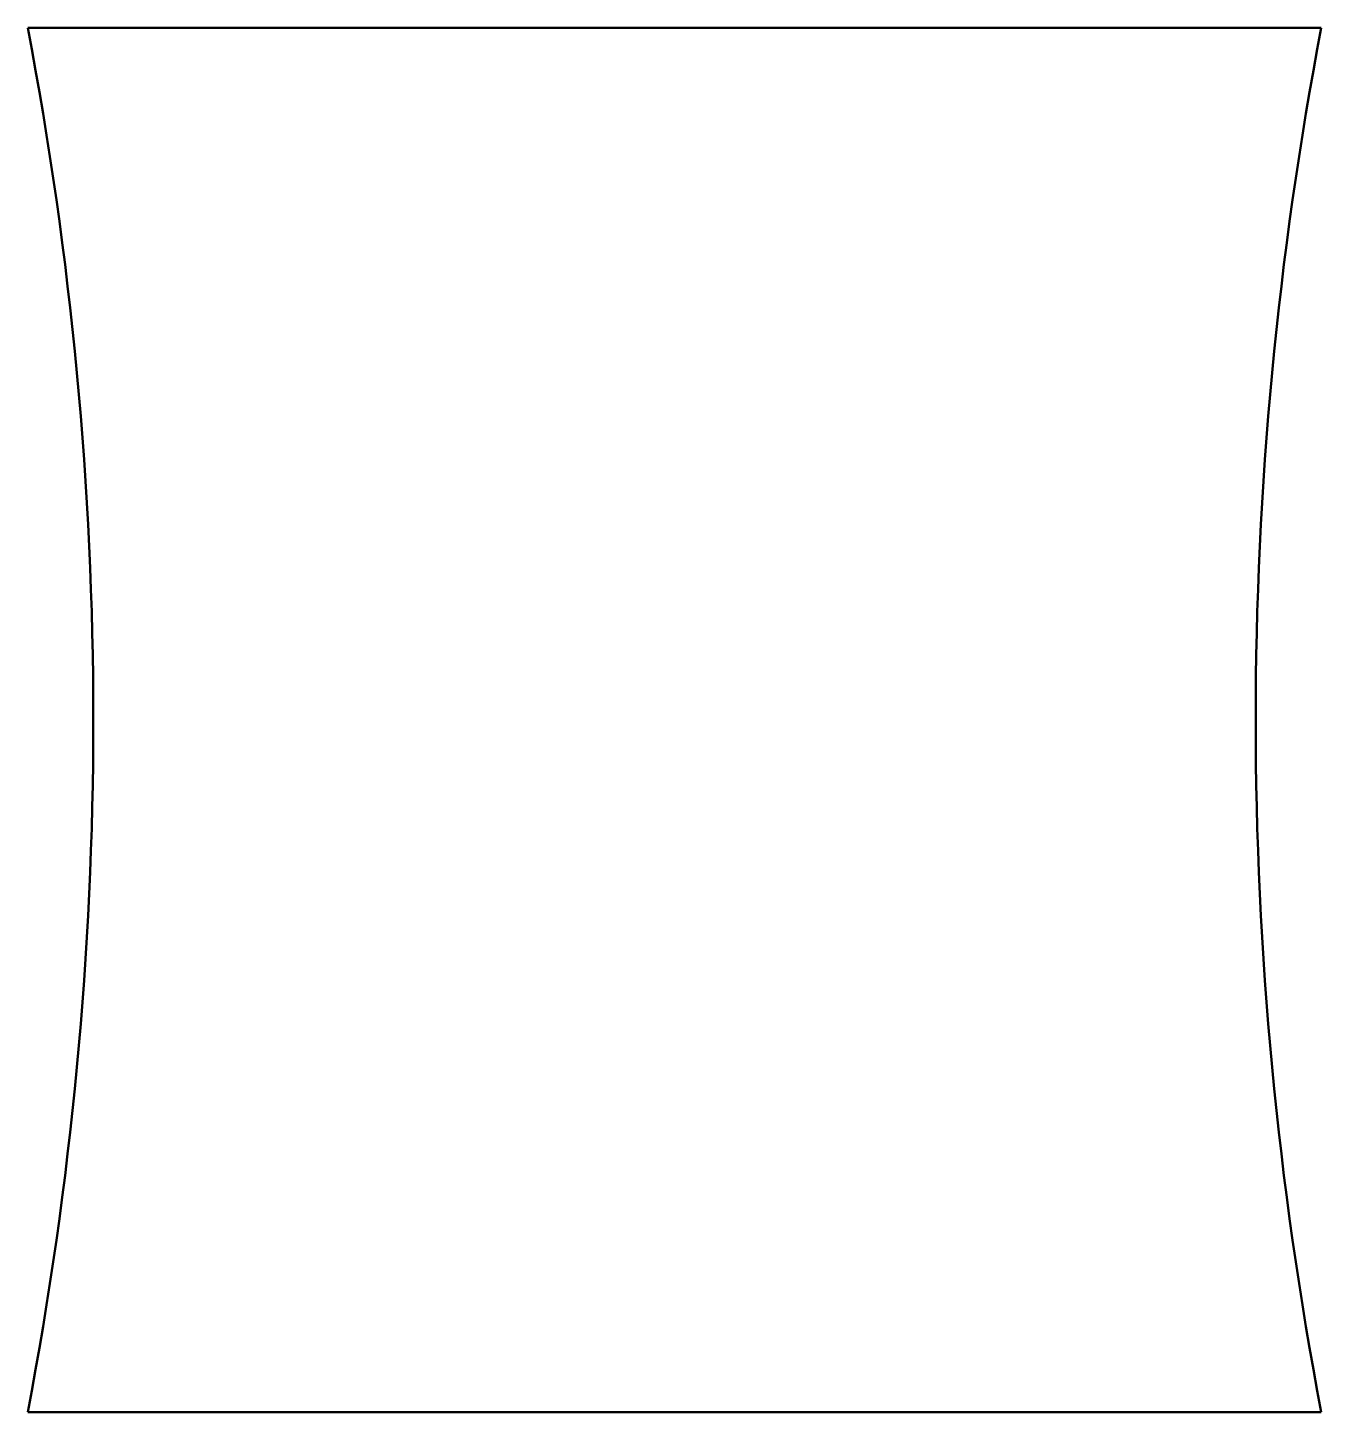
# Model space of a CAD drawing. Header units: millimetres. Extents: x 88.3 to 111.7, y 87.5 to 112.5.
import ezdxf

# ---------------------------------------------------------------- set-up
doc = ezdxf.new("R2010")
doc.units = ezdxf.units.MM
doc.layers.add('Visible (ISO)', color=7, linetype='Continuous', lineweight=50)

msp = doc.modelspace()

# ---------------------------------------------------------------- linework, layer by layer
at = {"layer": 'Visible (ISO)'}
for p, q in [((111.6854, 112.5), (88.3146, 112.5)), ((88.3146, 87.5), (111.6854, 87.5))]:
    msp.add_line(p, q, dxfattribs=at)
for centre, start, end in [((23, 100), 349.1657, 10.8343), ((177, 100), 169.1657, 190.8343)]:
    msp.add_arc(centre, 66.5, start, end, dxfattribs=at)

doc.saveas('drawing.dxf')
